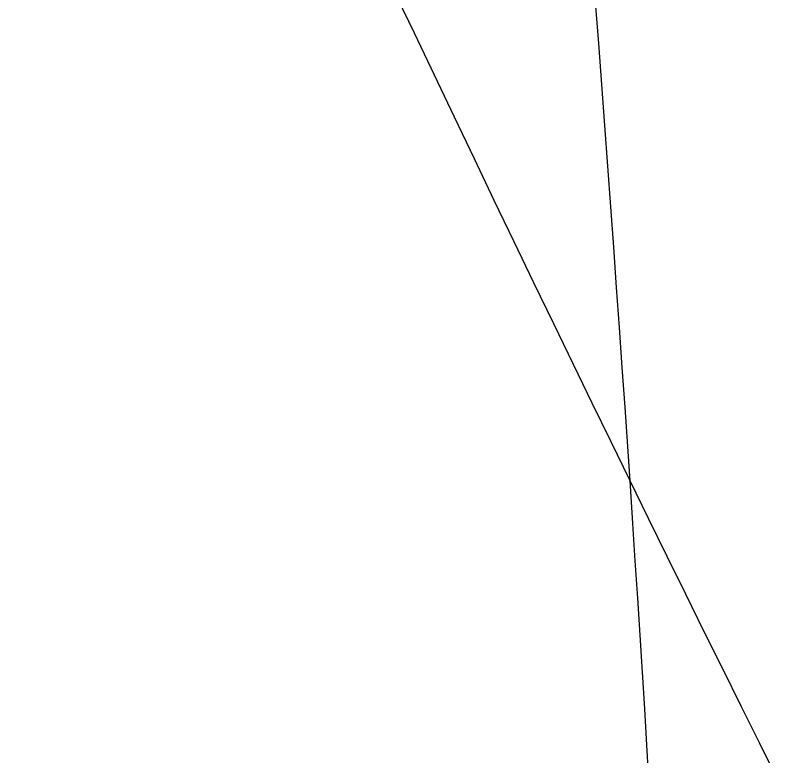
# Model space of a CAD drawing. Header units: millimetres. Extents: x 1293 to 41893, y 1011 to 26911.
# Drawn here: x 12455.236 to 12459.501, y 7024.745 to 7028.821 of the extents above; entities that cross this region are included whole.
import ezdxf

# ---------------------------------------------------------------- set-up
doc = ezdxf.new("R2010")
doc.units = ezdxf.units.MM
doc.header["$LTSCALE"] = 50
doc.linetypes.add('HIDDEN', pattern=[1.905, 1.27, -0.635])
doc.layers.add('CAPA_1', color=7, linetype='Continuous')
doc.layers.add('MAQUINAS', color=11, linetype='Continuous')
doc.styles.add('SLDTEXTSTYLE0', font='TXT', dxfattribs={"width": 0.75})
doc.dimstyles.new('SLDDIMSTYLE0', dxfattribs={"dimtxt": 100, "dimasz": 100, "dimexe": 0, "dimexo": 0.0625, "dimgap": 25, "dimtad": 2, "dimdec": 0, "dimlfac": 1.5, "dimrnd": 1e-09, "dimzin": 12, "dimdsep": 46, "dimtxsty": 'SLDTEXTSTYLE0', "dimsah": 1, "dimcen": 0.09, "dimadec": 0, "dimazin": 3, "dimtfac": 1, "dimtdec": 0, "dimtofl": 0, "dimtmove": 0, "dimatfit": 3, "dimfxl": 1, "dimfrac": 2, "dimtolj": 1, "dimtzin": 12, "dimarcsym": 0})

# ---------------------------------------------------------------- blocks, each defined once
blk = doc.blocks.new('_D_5')
at = {"layer": 'CAPA_1', "transparency": 16777216}
for p, q in [((11574.3969, 7831.1769), (17588.0605, 7831.1769)), ((17538.0605, 7831.1769), (17538.0605, 4708.4929)), ((16485.1647, 4708.4929), (17588.0605, 4708.4929))]:
    blk.add_line(p, q, dxfattribs=at)
for points in [[(17538.0605, 7831.1769), (17522.6759, 7731.1769), (17553.4451, 7731.1769)], [(17538.0605, 4708.4929), (17553.4451, 4808.4929), (17522.6759, 4808.4929)]]:
    blk.add_solid(points, dxfattribs=at)
at = {"layer": 'CAPA_1', "transparency": 16777216, "insert": (17409.1537, 6122.0571), "char_height": 100, "attachment_point": 1, "rotation": 90, "style": 'SLDTEXTSTYLE0'}
blk.add_mtext('4684', dxfattribs=at)
blk = doc.blocks.new('_D_15')
at = {"layer": 'CAPA_1', "transparency": 16777216}
for p, q in [((6530.1247, 8742.3773), (6530.1247, 9415.6463)), ((16745.1619, 6492.0015), (16745.1619, 9415.6463)), ((6530.1247, 9365.6463), (16745.1619, 9365.6463))]:
    blk.add_line(p, q, dxfattribs=at)
for points in [[(6530.1247, 9365.6463), (6630.1247, 9350.2617), (6630.1247, 9381.0309)], [(16745.1619, 9365.6463), (16645.1619, 9381.0309), (16645.1619, 9350.2617)]]:
    blk.add_solid(points, dxfattribs=at)
at = {"layer": 'CAPA_1', "transparency": 16777216, "insert": (11452.9211, 9494.5531), "char_height": 100, "attachment_point": 1, "style": 'SLDTEXTSTYLE0'}
blk.add_mtext('15323', dxfattribs=at)

msp = doc.modelspace()

# ---------------------------------------------------------------- linework, layer by layer
at = {"layer": 'MAQUINAS', "linetype": 'HIDDEN', "lineweight": 18}
msp.add_line((12381.2421921, 7005.9410122), (12529.3508188, 7045.6265991), dxfattribs=at)
for points, knots in [([(12456.8058418, 7045.9094095), (12457.3490178, 7044.7010605), (12458.4229851, 7042.3119132), (12460.0166886, 7038.7878608), (12461.7996522, 7034.8754084), (12463.7343402, 7030.7026582), (12465.7518378, 7026.4762424), (12467.5651983, 7022.8125319), (12469.1664485, 7019.7520416), (12470.5859782, 7017.2148306), (12471.8388323, 7015.1722577), (12472.9490465, 7013.5389104), (12473.947471, 7012.2520057), (12474.9623595, 7011.1330842), (12476.0272418, 7010.1838835), (12477.2015594, 7009.3990471), (12478.471044, 7008.8049829), (12479.8929443, 7008.4539909), (12481.2589611, 7008.3998492), (12482.6115434, 7008.6111794), (12483.7643459, 7009.0296646), (12484.7909462, 7009.617444), (12485.8166712, 7010.4556508), (12486.7585542, 7011.5954387), (12487.4758198, 7012.9107862), (12487.9206036, 7014.1076506), (12488.1881573, 7015.102515), (12488.3968936, 7016.1041924), (12488.5729806, 7017.270045), (12488.7099113, 7018.6889394), (12488.8025386, 7020.3991635), (12488.8390298, 7022.5801506), (12488.7891824, 7025.347783), (12488.6592322, 7028.3581037), (12488.4629282, 7031.465438), (12488.2447576, 7034.4205149), (12487.9477441, 7037.9756376), (12487.5889624, 7041.9717099), (12487.1776693, 7046.2717579), (12486.794049, 7050.2087654), (12486.5446807, 7052.682308), (12486.4274135, 7053.8455088)], [0, 0, 0, 0, 0.031150438, 0.061590634, 0.091257896, 0.134305174, 0.175533814, 0.214814634, 0.251903026, 0.286144678, 0.317668941, 0.346397242, 0.372462152, 0.395973653, 0.41757588, 0.433327448, 0.451118423, 0.469815879, 0.4858726, 0.498918428, 0.512936329, 0.525961442, 0.541013625, 0.561470932, 0.581041814, 0.597559579, 0.611471534, 0.623642447, 0.64421989, 0.665601821, 0.689960928, 0.718383159, 0.750775398, 0.78722794, 0.813712266, 0.841809733, 0.869021991, 0.906977629, 0.94143728, 0.972460469, 1, 1, 1, 1]), ([(12438.7750826, 7041.078441), (12439.5581085, 7039.3379527), (12441.0977928, 7035.915585), (12443.3578621, 7030.9382294), (12445.4895197, 7026.3346668), (12447.4618081, 7022.183587), (12449.2414695, 7018.5631831), (12450.8186117, 7015.5137525), (12452.211819, 7012.9811518), (12453.4304089, 7010.9390372), (12454.5025486, 7009.3016053), (12455.4630775, 7007.984371), (12456.4703103, 7006.7854713), (12457.478797, 7005.7841076), (12458.6771255, 7004.8590985), (12460.0400191, 7004.1194133), (12461.533813, 7003.6740048), (12462.9259055, 7003.562589), (12464.1287461, 7003.6875758), (12465.2131997, 7003.9933647), (12466.129173, 7004.4073397), (12467.0510529, 7004.9958118), (12467.976047, 7005.8315622), (12468.887358, 7007.003348), (12469.5760596, 7008.3611995), (12470.0001436, 7009.6426691), (12470.2861206, 7010.8252491), (12470.5051978, 7012.1319152), (12470.6615233, 7013.6156593), (12470.7656353, 7015.3848074), (12470.8087642, 7017.6220112), (12470.760915, 7020.445222), (12470.6299243, 7023.5034506), (12470.4324233, 7026.6264446), (12470.2165973, 7029.5576081), (12469.9266776, 7033.0523789), (12469.5743452, 7036.9908179), (12469.1649677, 7041.2788365), (12468.7744655, 7045.2733143), (12468.5183162, 7047.8105269), (12468.3965353, 7049.0167921)], [0, 0, 0, 0, 0.044811127, 0.088113291, 0.129890197, 0.170000137, 0.208362269, 0.244537786, 0.277799244, 0.308250513, 0.335834168, 0.360789081, 0.384910664, 0.408915905, 0.426415669, 0.446256283, 0.465638525, 0.482053228, 0.495190542, 0.506184682, 0.516761062, 0.52973901, 0.544969529, 0.562215797, 0.583926844, 0.601824922, 0.617426671, 0.64011483, 0.662512424, 0.687850765, 0.717112028, 0.750195029, 0.787198158, 0.813974131, 0.841703915, 0.868217673, 0.90556802, 0.939966112, 0.971458132, 1, 1, 1, 1]), ([(12456.8054254, 7045.9109635), (12456.8570038, 7045.4229802), (12456.9774505, 7044.2834339), (12457.1925509, 7042.3040384), (12457.4488223, 7039.8366364), (12457.7398986, 7036.9156759), (12458.052971, 7033.4712014), (12458.3654476, 7029.8173078), (12458.6299741, 7026.2284523), (12458.822162, 7023.0301954), (12458.9328816, 7020.2379007), (12458.9673109, 7017.8843821), (12458.9313444, 7016.0263736), (12458.8474827, 7014.6884655), (12458.7606292, 7013.8920984), (12458.6832955, 7013.4097081), (12458.6315115, 7013.1699419), (12458.6176152, 7013.1143967), (12458.6634604, 7013.2119094), (12458.8122489, 7013.4899105), (12459.1352419, 7013.9493781), (12459.8893709, 7014.7170076), (12461.0946638, 7015.3779865), (12462.4101308, 7015.6112769), (12463.3657428, 7015.5814003), (12464.1157463, 7015.4112045), (12464.8073593, 7015.1369871), (12465.1920905, 7014.877352), (12465.1641667, 7014.9025097), (12464.8538536, 7015.253059), (12464.2969061, 7015.9932468), (12463.5571713, 7017.0968192), (12462.5863017, 7018.6934293), (12461.3749986, 7020.858086), (12459.9230933, 7023.6219844), (12458.3000697, 7026.8946278), (12456.5252831, 7030.6299474), (12454.6006358, 7034.7945602), (12452.5385074, 7039.3519816), (12451.1002243, 7042.5514247), (12450.3661925, 7044.1842696)], [0, 0, 0, 0, 0.013398162, 0.031287598, 0.053694564, 0.080598448, 0.111483787, 0.149761882, 0.186746815, 0.222368575, 0.256682201, 0.289620978, 0.319871818, 0.345585386, 0.366728959, 0.378372095, 0.391362953, 0.40840276, 0.423722439, 0.439444533, 0.45460112, 0.469416716, 0.498823209, 0.513567087, 0.52818973, 0.542044099, 0.555163916, 0.579567577, 0.602876794, 0.625801092, 0.649121947, 0.676036488, 0.706846305, 0.741539359, 0.779997644, 0.82049387, 0.862654806, 0.906608602, 0.952337438, 1, 1, 1, 1])]:
    msp.add_open_spline(points, degree=3, knots=knots, dxfattribs=at)

# ---------------------------------------------------------------- dimensions: what is measured, and where the dimension line sits
at = {"layer": 'CAPA_1'}
dim = msp.add_linear_dim(base=(16745.1618891, 9365.6463094), p1=(6530.1246702, 8678.8772747), p2=(16745.1618891, 6428.5014528), dimstyle='SLDDIMSTYLE0', dxfattribs=at)
dim.commit()
dim.dimension.update_dxf_attribs({"geometry": '_D_15', "text_midpoint": (11637.6432797, 9365.6463094), "dimtype": 160})
dim = msp.add_linear_dim(base=(17538.0605071, 4708.4929069), p1=(11510.8968592, 7831.1769069), p2=(16421.6646746, 4708.4929069), angle=90, dimstyle='SLDDIMSTYLE0', dxfattribs=at)
dim.commit()
dim.dimension.update_dxf_attribs({"geometry": '_D_5', "text_midpoint": (17538.0605071, 6269.8349069), "dimtype": 160})

doc.saveas('drawing.dxf')
